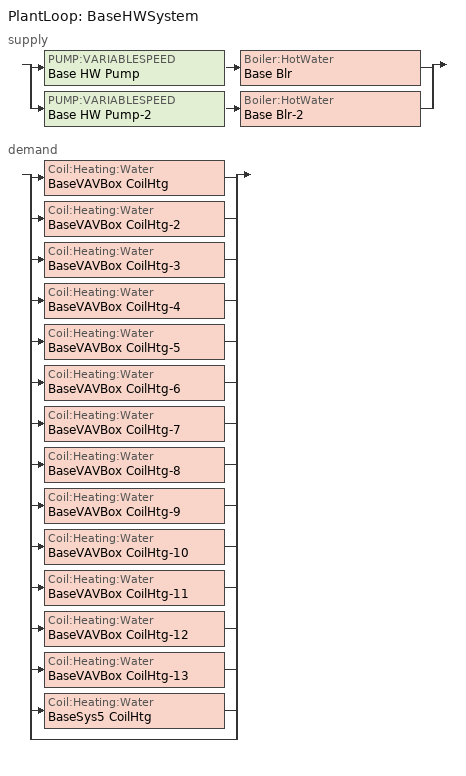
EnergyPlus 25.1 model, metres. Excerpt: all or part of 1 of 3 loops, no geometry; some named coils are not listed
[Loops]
PlantLoop 'BaseHWSystem'
 supply: split
  | PUMP:VARIABLESPEED 'Base HW Pump' > Boiler:HotWater 'Base Blr'
  | PUMP:VARIABLESPEED 'Base HW Pump-2' > Boiler:HotWater 'Base Blr-2'
 demand: split
  | Coil:Heating:Water 'BaseVAVBox CoilHtg'
  | Coil:Heating:Water 'BaseVAVBox CoilHtg-2'
  | Coil:Heating:Water 'BaseVAVBox CoilHtg-3'
  | Coil:Heating:Water 'BaseVAVBox CoilHtg-4'
  | Coil:Heating:Water 'BaseVAVBox CoilHtg-5'
  | Coil:Heating:Water 'BaseVAVBox CoilHtg-6'
  | Coil:Heating:Water 'BaseVAVBox CoilHtg-7'
  | Coil:Heating:Water 'BaseVAVBox CoilHtg-8'
  | Coil:Heating:Water 'BaseVAVBox CoilHtg-9'
  | Coil:Heating:Water 'BaseVAVBox CoilHtg-10'
  | Coil:Heating:Water 'BaseVAVBox CoilHtg-11'
  | Coil:Heating:Water 'BaseVAVBox CoilHtg-12'
  | Coil:Heating:Water 'BaseVAVBox CoilHtg-13'
  | Coil:Heating:Water 'BaseSys5 CoilHtg'
  | bypass
[Sizing:Plant]
BaseHWSystem: Loop Type=Heating; Design Loop Exit Temperature {C}=71.1111; Loop Design Temperature Difference {deltaC}=22.2222; Sizing Option=NonCoincident; Zone Timesteps in Averaging Window=1; Coincident Sizing Factor Mode=None
[Pump:VariableSpeed] Design Maximum Flow Rate {m3/s}=Autosize; Design Pump Head {Pa}=180527; Design Power Consumption {W}=Autosize; Motor Efficiency=0.855; Fraction of Motor Inefficiencies to Fluid Stream=0; Coefficient 1 of the Part Load Performance Curve=0.0273; Coefficient 2 of the Part Load Performance Curve=-0.1317; Coefficient 3 of the Part Load Performance Curve=0.6642; Coefficient 4 of the Part Load Performance Curve=0.4445; Design Minimum Flow Rate {m3/s}=Autosize; Pump Control Type=Intermittent; Skin Loss Radiative Fraction=0.5; Design Power Sizing Method=PowerPerFlowPerPressure; Design Electric Power per Unit Flow Rate {W/(m3/s)}=348701.1; Design Shaft Power per Unit Flow Rate per Unit Head {W/((m3/s)-Pa)}=1.28205; Design Minimum Flow Rate Fraction=0
Base HW Pump; Base HW Pump-2
[PlantLoop]
BaseHWSystem: Fluid Type=Water; Plant Equipment Operation Scheme=BaseHWSystem Operation Schemes; Maximum Loop Temperature {C}=71.1111; Minimum Loop Temperature {C}=60; Maximum Loop Flow Rate {m3/s}=autosize; Minimum Loop Flow Rate {m3/s}=0; Plant Loop Volume {m3}=autocalculate; Load Distribution Scheme=Optimal; Plant Loop Demand Calculation Scheme=SingleSetpoint
[PlantEquipmentList]
BaseHWSystem Heating Equipment List: Base Blr, Base Blr-2
[PlantEquipmentOperation:HeatingLoad]
BaseHWSystem Heating Operation Scheme: Load Range 1 Lower Limit {W}=0; Load Range 1 Upper Limit {W}=1000000000; Range 1 Equipment List=BaseHWSystem Heating Equipment List
[PlantEquipmentOperationSchemes]
BaseHWSystem Operation Schemes: Control Scheme 1=BaseHWSystem Heating Operation Scheme; Control Scheme 1 Schedule=Always On Discrete
[SetpointManager:Scheduled]
Setpoint Manager Scheduled 1: Control Variable=Temperature; Schedule=BaseHWSystemTemp; Setpoint Node or NodeList=BaseHWSystem Supply Mixer Outlet Node
[Coil:Heating:Water] Availability Schedule=Always On Discrete; U-Factor Times Area Value {W/K}=Autosize; Maximum Water Flow Rate {m3/s}=Autosize; Performance Input Method=NominalCapacity; Rated Inlet Water Temperature {C}=71.1111; Rated Inlet Air Temperature {C}=16.6; Rated Outlet Water Temperature {C}=60; Rated Outlet Air Temperature {C}=32.2; Rated Ratio for Air and Water Convection=0.5
Name | Rated Capacity {W}
BaseVAVBox CoilHtg; BaseVAVBox CoilHtg-2; BaseVAVBox CoilHtg-3; BaseVAVBox CoilHtg-4; BaseVAVBox CoilHtg-5; BaseVAVBox CoilHtg-9; BaseVAVBox CoilHtg-6; BaseVAVBox CoilHtg-7; BaseVAVBox CoilHtg-8; BaseVAVBox CoilHtg-11; BaseVAVBox CoilHtg-13 | Autosize
BaseVAVBox CoilHtg-10; BaseVAVBox CoilHtg-12 | autosize
[Boiler:HotWater] Fuel Type=NaturalGas; Nominal Capacity {W}=Autosize; Nominal Thermal Efficiency=0.9; Efficiency Curve Temperature Evaluation Variable=EnteringBoiler; Normalized Boiler Efficiency Curve=BlrHWCondBlrFIRRatio_fQRatioTewtSI; Design Water Flow Rate {m3/s}=Autosize; Minimum Part Load Ratio=0; Maximum Part Load Ratio=1; Optimum Part Load Ratio=1; Water Outlet Upper Temperature Limit {C}=99; Boiler Flow Mode=LeavingSetpointModulated; On Cycle Parasitic Electric Load {W}=13.7927; Sizing Factor=1
Base Blr; Base Blr-2
[Schedule:Day:Hourly]
BaseHWSystemTempDaily: 71.1, 71.1, 71.1, 71.1, 71.1, 71.1, 71.1, 71.1, 71.1, 71.1, 71.1, 71.1, 71.1, 71.1, 71.1, 71.1, 71.1, 71.1, 71.1, 71.1, 71.1, 71.1, 71.1, 71.1
[Schedule:Week:Daily]
BaseHWSystemTempWk: BaseHWSystemTempDaily, BaseHWSystemTempDaily, BaseHWSystemTempDaily, BaseHWSystemTempDaily, BaseHWSystemTempDaily, BaseHWSystemTempDaily, BaseHWSystemTempDaily, BaseHWSystemTempDaily, BaseHWSystemTempDaily, BaseHWSystemTempDaily, BaseHWSystemTempDaily, BaseHWSystemTempDaily
[Schedule:Year]
BaseHWSystemTemp: BaseHWSystemTempWk, 1, 1, 12, 31
[Schedule:Constant]
Always On Discrete: Hourly Value=1
[Curve:Biquadratic]
BlrHWCondBlrFIRRatio_fQRatioTewtSI: Coefficient1 Constant=1.19381; Coefficient2 x=-0.110825; Coefficient3 x**2=0.039514; Coefficient4 y=-0.006371; Coefficient5 y**2=3.8e-05; Coefficient6 x*y=0.00083; Minimum Value of x=0.1; Maximum Value of x=1; Minimum Value of y=15.56; Maximum Value of y=71.1; Minimum Curve Output=0.93; Maximum Curve Output=1.05
